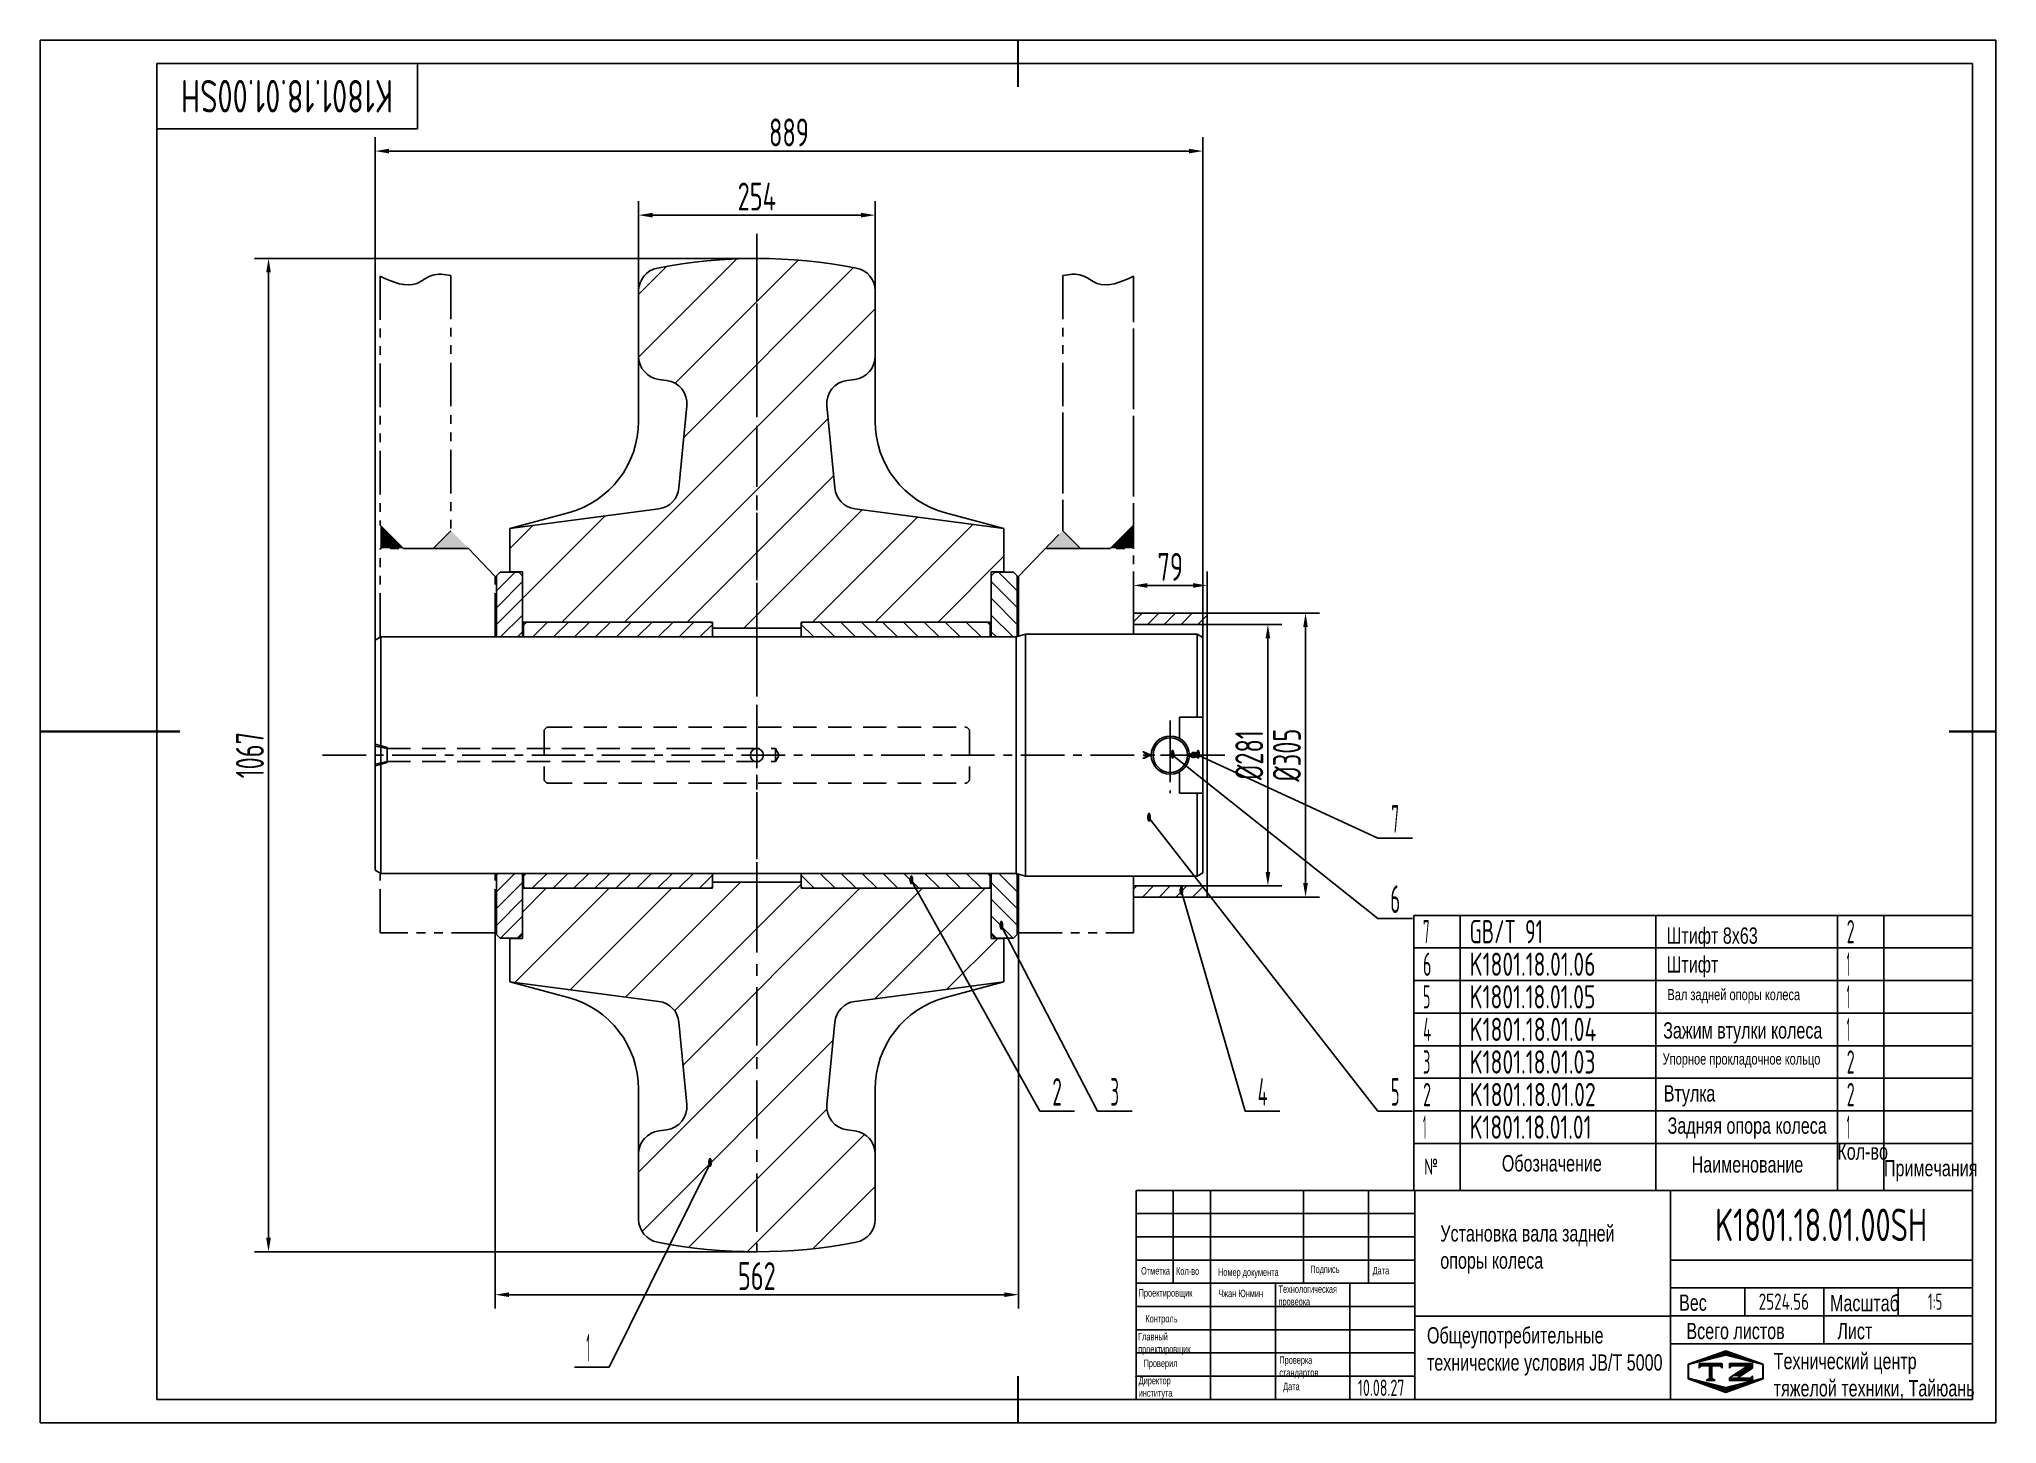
# Model space of a CAD drawing. Header units: millimetres. Extents: x -1 to 2101, y -1 to 1486.
import ezdxf
from ezdxf.enums import TextEntityAlignment as Align

# ---------------------------------------------------------------- set-up
doc = ezdxf.new("R2010")
doc.units = ezdxf.units.MM
doc.header["$LTSCALE"] = 50
for name, pattern in [('F', [0.75, 0.5, -0.25]), ('G', [2, 1.25, -0.25, 0.25, -0.25]), ('K', [2.5, 1.25, -0.25, 0.25, -0.25, 0.25, -0.25])]:
    doc.linetypes.add(name, pattern=pattern)
for name, color, linetype in [('01', 7, 'Continuous'), ('02', 1, 'Continuous'), ('04', 2, 'F'), ('05', 4, 'G'), ('07', 6, 'K'), ('08', 1, 'Continuous'), ('11', 3, 'Continuous'), ('THICK', 7, 'Continuous')]:
    doc.layers.add(name, color=color, linetype=linetype)
doc.styles.get("Standard").update_dxf_attribs({"font": 'isocp', "width": 0.707, "bigfont": 'intecad.shx'})
doc.dimstyles.new('INTE', dxfattribs={"dimscale": 5, "dimtxt": 6, "dimasz": 3, "dimexe": 3, "dimexo": 0, "dimgap": 1, "dimtad": 1, "dimdsep": 46, "dimtxsty": 'Standard', "dimcen": 0, "dimclrd": 1, "dimclre": 1, "dimclrt": 3, "dimaunit": 1, "dimadec": 0, "dimazin": 0, "dimtfac": 1, "dimtmove": 0, "dimatfit": 0, "dimfxl": 1, "dimarcsym": 0})

# ---------------------------------------------------------------- blocks, each defined once
blk = doc.blocks.new('weewrewrewr')
at = {"layer": '07', "linetype": 'K'}
for points in [[(1333.1, 1305.6), (1333.1, 1280.6), (1358.1, 1280.6)], [(2117.1, 1280.6), (2142.1, 1280.6), (2142.1, 1305.6)], [(1409.1, 1299.6), (1390.1, 1280.6), (1428.1, 1280.6)], [(2066.1, 1299.6), (2047.1, 1280.6), (2085.1, 1280.6)]]:
    blk.add_hatch(color=6, dxfattribs=at).paths.add_polyline_path(points)
at = {"layer": '02', "color": 1, "linetype": 'Continuous'}
for points in [[(1333.1, 1573), (1372.4, 1565.3), (1388.5, 1573.9), (1409.1, 1573.9)], [(2142.1, 1573), (2102.9, 1565.3), (2086.8, 1573.9), (2066.1, 1573.9)]]:
    blk.add_spline(points, degree=3, dxfattribs=at)
at = {"layer": '05', "color": 4, "linetype": 'G', "ltscale": 0.75}
for p, q in [((1737.6, 896.8), (1737.6, 1618.6)), ((1271.1, 1058.6), (2182, 1058.6))]:
    blk.add_line(p, q, dxfattribs=at)
at = {"layer": '07', "color": 6, "linetype": 'K', "ltscale": 0.75}
for p, q in [((1333.1, 1573), (1333.1, 1305.6)), ((1409.1, 1573.9), (1409.1, 1299.6)), ((2066.1, 1573.9), (2066.1, 1299.6)), ((2142.1, 1573), (2142.1, 1305.6)), ((2142.1, 1280.1), (2142.1, 1573)), ((2066.1, 1426.6), (2066.1, 1299.6)), ((1333.1, 1305.6), (1358.1, 1280.6)), ((2142.1, 1305.6), (2117.1, 1280.6)), ((1390.1, 1280.6), (1409.1, 1299.6)), ((2085.1, 1280.6), (2066.1, 1299.6)), ((1428.1, 1280.6), (1333.1, 1280.6)), ((1333.1, 1185.6), (1333.1, 1280.6)), ((1358.1, 1280.6), (1390.1, 1280.6)), ((1428.1, 1280.6), (1456.6, 1250.6)), ((2048.6, 1280.6), (2142.1, 1280.6)), ((2117.1, 1280.6), (2085.1, 1280.6)), ((2142.1, 1188.6), (2142.1, 1280.6)), ((1456.6, 1185.6), (1456.6, 1250.6)), ((1333.1, 867.6), (1333.1, 931.6)), ((1456.6, 867.6), (1456.6, 931.6)), ((2142.1, 867.6), (2142.1, 928.6)), ((1456.6, 867.6), (1333.1, 867.6)), ((2018.6, 867.6), (2142.1, 867.6))]:
    blk.add_line(p, q, dxfattribs=at)
at = {"layer": '07', "color": 6, "linetype": 'K'}
for p, q in [((2018.6, 1250.6), (2066.1, 1299.6)), ((2018.6, 1188.6), (2018.6, 1250.6)), ((2018.6, 928.6), (2018.6, 930.8)), ((2018.6, 867.6), (2018.6, 928.6))]:
    blk.add_line(p, q, dxfattribs=at)
blk = doc.blocks.new('*D34')
at = {"layer": '08', "color": 1, "lineweight": -2}
for p, q in [((642.5, 1212), (642.5, 1312.2)), ((896.5, 1216.2), (896.5, 1312.2)), ((657.5, 1297.2), (881.5, 1297.2))]:
    blk.add_line(p, q, dxfattribs=at)
at = {"layer": '08', "color": 1}
for points in [[(657.5, 1299.7), (657.5, 1294.7), (642.5, 1297.2)], [(881.5, 1299.7), (881.5, 1294.7), (896.5, 1297.2)]]:
    blk.add_solid(points, dxfattribs=at)
at = {"layer": 'Defpoints', "color": 0}
for p in [(896.5, 1297.2), (642.5, 1212), (896.5, 1216.2)]:
    blk.add_point(p, dxfattribs=at)
at = {"layer": '08', "color": 3, "insert": (769.5, 1317.2), "char_height": 30, "attachment_point": 5}
blk.add_mtext('254', dxfattribs=at)
blk = doc.blocks.new('*D35')
at = {"layer": '08', "color": 1, "lineweight": -2}
for p, q in [((359.5, 840.6), (359.5, 1381)), ((1248.5, 843.6), (1248.5, 1381)), ((1233.5, 1366), (374.5, 1366))]:
    blk.add_line(p, q, dxfattribs=at)
at = {"layer": '08', "color": 1}
for points in [[(374.5, 1368.5), (374.5, 1363.5), (359.5, 1366)], [(1233.5, 1368.5), (1233.5, 1363.5), (1248.5, 1366)]]:
    blk.add_solid(points, dxfattribs=at)
at = {"layer": 'Defpoints', "color": 0}
for p in [(359.5, 1366), (1248.5, 843.6), (359.5, 840.6)]:
    blk.add_point(p, dxfattribs=at)
at = {"layer": '08', "color": 3, "insert": (804, 1386), "char_height": 30, "attachment_point": 5}
blk.add_mtext('889', dxfattribs=at)
blk = doc.blocks.new('*D36')
at = {"layer": '08', "color": 1, "lineweight": -2}
for p, q in [((488.5, 526.1), (488.5, 122.5)), ((1050.5, 526.1), (1050.5, 122.5)), ((1035.5, 137.5), (503.5, 137.5))]:
    blk.add_line(p, q, dxfattribs=at)
at = {"layer": '08', "color": 1}
for points in [[(503.5, 140), (503.5, 135), (488.5, 137.5)], [(1035.5, 140), (1035.5, 135), (1050.5, 137.5)]]:
    blk.add_solid(points, dxfattribs=at)
at = {"layer": 'Defpoints', "color": 0}
for p in [(488.5, 526.1), (1050.5, 526.1), (488.5, 137.5)]:
    blk.add_point(p, dxfattribs=at)
at = {"layer": '08', "color": 3, "insert": (769.5, 157.5), "char_height": 30, "attachment_point": 5}
blk.add_mtext('562', dxfattribs=at)
blk = doc.blocks.new('*D37')
at = {"layer": '08', "color": 1, "lineweight": -2}
for p, q in [((769.5, 1250.6), (230.1, 1250.6)), ((245.1, 1235.6), (245.1, 198.6)), ((769.5, 183.6), (230.1, 183.6))]:
    blk.add_line(p, q, dxfattribs=at)
at = {"layer": '08', "color": 1}
for points in [[(242.6, 1235.6), (247.6, 1235.6), (245.1, 1250.6)], [(242.6, 198.6), (247.6, 198.6), (245.1, 183.6)]]:
    blk.add_solid(points, dxfattribs=at)
at = {"layer": 'Defpoints', "color": 0}
for p in [(769.5, 1250.6), (245.1, 183.6), (769.5, 183.6)]:
    blk.add_point(p, dxfattribs=at)
at = {"layer": '08', "color": 3, "insert": (225.1, 717.1), "char_height": 30, "attachment_point": 5, "rotation": 90}
blk.add_mtext('1067', dxfattribs=at)
blk = doc.blocks.new('*D38')
at = {"layer": '08', "color": 1, "lineweight": -2}
for p, q in [((1253, 869.6), (1373.8, 869.6)), ((1358.8, 854.6), (1358.8, 579.6)), ((1253, 564.6), (1373.8, 564.6))]:
    blk.add_line(p, q, dxfattribs=at)
at = {"layer": '08', "color": 1}
for points in [[(1356.3, 854.6), (1361.3, 854.6), (1358.8, 869.6)], [(1356.3, 579.6), (1361.3, 579.6), (1358.8, 564.6)]]:
    blk.add_solid(points, dxfattribs=at)
at = {"layer": 'Defpoints', "color": 0}
for p in [(1253, 869.6), (1253, 564.6), (1358.8, 564.6)]:
    blk.add_point(p, dxfattribs=at)
at = {"layer": '08', "color": 3, "insert": (1338.8, 717.1), "char_height": 30, "attachment_point": 5, "rotation": 90}
blk.add_mtext('%%c305', dxfattribs=at)
blk = doc.blocks.new('*D39')
at = {"layer": '08', "color": 1, "lineweight": -2}
for p, q in [((1253, 857.6), (1333.4, 857.6)), ((1318.4, 842.6), (1318.4, 591.6)), ((1253, 576.6), (1333.4, 576.6))]:
    blk.add_line(p, q, dxfattribs=at)
at = {"layer": '08', "color": 1}
for points in [[(1315.9, 842.6), (1320.9, 842.6), (1318.4, 857.6)], [(1315.9, 591.6), (1320.9, 591.6), (1318.4, 576.6)]]:
    blk.add_solid(points, dxfattribs=at)
at = {"layer": 'Defpoints', "color": 0}
for p in [(1253, 857.6), (1253, 576.6), (1318.4, 576.6)]:
    blk.add_point(p, dxfattribs=at)
at = {"layer": '08', "color": 3, "insert": (1298.4, 717.1), "char_height": 30, "attachment_point": 5, "rotation": 90}
blk.add_mtext('%%c281', dxfattribs=at)
blk = doc.blocks.new('*D40')
at = {"layer": '08', "color": 1, "lineweight": -2}
for p, q in [((1174, 883.9), (1174, 914.4)), ((1253, 869.6), (1253, 914.4)), ((1189, 899.4), (1238, 899.4))]:
    blk.add_line(p, q, dxfattribs=at)
at = {"layer": '08', "color": 1}
for points in [[(1189, 901.9), (1189, 896.9), (1174, 899.4)], [(1238, 901.9), (1238, 896.9), (1253, 899.4)]]:
    blk.add_solid(points, dxfattribs=at)
at = {"layer": 'Defpoints', "color": 0}
for p in [(1174, 883.9), (1253, 899.4), (1253, 869.6)]:
    blk.add_point(p, dxfattribs=at)
at = {"layer": '08', "color": 3, "insert": (1213.5, 919.4), "char_height": 30, "attachment_point": 5}
blk.add_mtext('79', dxfattribs=at)
blk = doc.blocks.new('*U48', base_point=(251.96, 168.31))
at = {"layer": '01'}
for p, q in [((251.96, 168.31), (251.96, 182.31)), ((195.96, 168.31), (251.96, 168.31))]:
    blk.add_line(p, q, dxfattribs=at)
blk = doc.blocks.new('*U49')
at = {"layer": '04'}
blk.add_blockref('*U48', (0, 0), dxfattribs=at)
blk = doc.blocks.new('*U50')
at = {"layer": '01', "const_width": 0.5}
for points in [[(210, 297), (210, 287)], [(0, 148.5), (30, 148.5)], [(420, 148.5), (410, 148.5)], [(210, 0), (210, 10)]]:
    blk.add_lwpolyline(points, dxfattribs=at)
at = {"layer": '01'}
for points in [[(415, 292), (25, 292)], [(25, 292), (25, 5)], [(415, 5), (415, 292)], [(25, 5), (415, 5)]]:
    blk.add_lwpolyline(points, dxfattribs=at)
at = {"layer": '02'}
for points in [[(420, 297), (0, 297)], [(0, 297), (0, 0)], [(420, 0), (420, 297)], [(0, 0), (420, 0)]]:
    blk.add_lwpolyline(points, dxfattribs=at)
blk = doc.blocks.new('*U53')
at = {"layer": '01'}
for p, q in [((0, -35), (0, 0)), ((600, -35), (600, 0))]:
    blk.add_line(p, q, dxfattribs=at)
at = {"layer": '02'}
for p, q in [((0, 0), (50, 0)), ((50, -35), (50, 0)), ((50, 0), (260, 0)), ((260, -35), (260, 0)), ((260, 0), (455, 0)), ((455, -35), (455, 0)), ((455, 0), (505, 0)), ((505, -35), (505, 0)), ((505, 0), (600, 0))]:
    blk.add_line(p, q, dxfattribs=at)
blk = doc.blocks.new('*U54')
at = {"layer": '01'}
for p, q in [((0, -35), (0, 0)), ((600, -35), (600, 0))]:
    blk.add_line(p, q, dxfattribs=at)
at = {"layer": '02'}
for p, q in [((0, 0), (50, 0)), ((50, -35), (50, 0)), ((50, 0), (260, 0)), ((260, -35), (260, 0)), ((260, 0), (455, 0)), ((455, -35), (455, 0)), ((455, 0), (505, 0)), ((505, -35), (505, 0)), ((505, 0), (600, 0))]:
    blk.add_line(p, q, dxfattribs=at)
blk = doc.blocks.new('*U55')
at = {"layer": '01'}
for p, q in [((0, -35), (0, 0)), ((600, -35), (600, 0))]:
    blk.add_line(p, q, dxfattribs=at)
at = {"layer": '02'}
for p, q in [((0, 0), (50, 0)), ((50, -35), (50, 0)), ((50, 0), (260, 0)), ((260, -35), (260, 0)), ((260, 0), (455, 0)), ((455, -35), (455, 0)), ((455, 0), (505, 0)), ((505, -35), (505, 0)), ((505, 0), (600, 0))]:
    blk.add_line(p, q, dxfattribs=at)
blk = doc.blocks.new('*U56')
at = {"layer": '01'}
for p, q in [((0, -35), (0, 0)), ((600, -35), (600, 0))]:
    blk.add_line(p, q, dxfattribs=at)
at = {"layer": '02'}
for p, q in [((0, 0), (50, 0)), ((50, -35), (50, 0)), ((50, 0), (260, 0)), ((260, -35), (260, 0)), ((260, 0), (455, 0)), ((455, -35), (455, 0)), ((455, 0), (505, 0)), ((505, -35), (505, 0)), ((505, 0), (600, 0))]:
    blk.add_line(p, q, dxfattribs=at)
blk = doc.blocks.new('*U57')
at = {"layer": '01'}
for p, q in [((0, -35), (0, 0)), ((600, -35), (600, 0))]:
    blk.add_line(p, q, dxfattribs=at)
at = {"layer": '02'}
for p, q in [((0, 0), (50, 0)), ((50, -35), (50, 0)), ((50, 0), (260, 0)), ((260, -35), (260, 0)), ((260, 0), (455, 0)), ((455, -35), (455, 0)), ((455, 0), (505, 0)), ((505, -35), (505, 0)), ((505, 0), (600, 0))]:
    blk.add_line(p, q, dxfattribs=at)
blk = doc.blocks.new('*U58')
at = {"layer": '01'}
for p, q in [((0, -35), (0, 0)), ((600, -35), (600, 0))]:
    blk.add_line(p, q, dxfattribs=at)
at = {"layer": '02'}
for p, q in [((0, 0), (50, 0)), ((50, -35), (50, 0)), ((50, 0), (260, 0)), ((260, -35), (260, 0)), ((260, 0), (455, 0)), ((455, -35), (455, 0)), ((455, 0), (505, 0)), ((505, -35), (505, 0)), ((505, 0), (600, 0))]:
    blk.add_line(p, q, dxfattribs=at)
blk = doc.blocks.new('*U59')
at = {"layer": '01'}
for p, q in [((0, -35), (0, 0)), ((0, 0), (50, 0)), ((50, 0), (260, 0)), ((260, 0), (455, 0)), ((455, 0), (505, 0)), ((505, 0), (600, 0)), ((600, -35), (600, 0))]:
    blk.add_line(p, q, dxfattribs=at)
at = {"layer": '02'}
for p, q in [((50, -35), (50, 0)), ((260, -35), (260, 0)), ((455, -35), (455, 0)), ((505, -35), (505, 0))]:
    blk.add_line(p, q, dxfattribs=at)
blk = doc.blocks.new('*X63')
at = {"color": 0}
for p, q in [((127.06, 7.8), (132.06, 7.8)), ((127.06, 7.5), (132.06, 7.5)), ((127.06, 7.2), (127.32, 7.2)), ((127.84, 5.4), (129.64, 5.4)), ((128.3, 5.7), (130.1, 5.7)), ((128.77, 6), (130.57, 6)), ((129.23, 6.3), (131.04, 6.3)), ((129.7, 6.6), (131.51, 6.6)), ((130.16, 6.9), (131.98, 6.9)), ((130.62, 7.2), (132.06, 7.2))]:
    blk.add_line(p, q, dxfattribs=at)
blk = doc.blocks.new('*X64')
at = {"color": 0}
for p, q in [((127.06, 4.8), (132.06, 4.8)), ((127.06, 4.5), (132.06, 4.5)), ((131.84, 5.1), (132.06, 5.1))]:
    blk.add_line(p, q, dxfattribs=at)
blk = doc.blocks.new('*X62')
at = {"color": 0}
for p, q in [((122.34, 4.5), (123.72, 4.5)), ((122.82, 4.8), (123.24, 4.8))]:
    blk.add_line(p, q, dxfattribs=at)
blk = doc.blocks.new('*X61')
at = {"color": 0}
for p, q in [((120.53, 7.8), (125.53, 7.8)), ((120.53, 7.5), (125.53, 7.5)), ((120.53, 7.2), (120.79, 7.2)), ((125.27, 7.2), (125.53, 7.2))]:
    blk.add_line(p, q, dxfattribs=at)
blk = doc.blocks.new('*X60')
at = {"color": 0}
for p, q in [((120.66, 8.7), (121.92, 8.7)), ((121.52, 9), (123.12, 9)), ((122.38, 9.3), (124.32, 9.3)), ((123.24, 9.6), (125.52, 9.6)), ((124.1, 9.9), (128.52, 9.9)), ((124.97, 10.2), (127.67, 10.2)), ((125.83, 10.5), (126.82, 10.5)), ((127.02, 9.6), (129.37, 9.6)), ((128.22, 9.3), (130.22, 9.3)), ((129.42, 9), (131.07, 9)), ((130.62, 8.7), (131.92, 8.7)), ((118.22, 7.8), (118.32, 7.8)), ((118.22, 7.5), (118.27, 7.5)), ((118.22, 7.2), (118.27, 7.2)), ((118.22, 6.9), (118.27, 6.9)), ((118.22, 6.6), (118.27, 6.6)), ((118.22, 6.3), (118.27, 6.3)), ((118.22, 6), (118.27, 6)), ((118.22, 5.7), (118.27, 5.7)), ((118.22, 5.4), (118.27, 5.4)), ((118.22, 5.1), (118.27, 5.1)), ((118.22, 4.8), (118.27, 4.8)), ((118.79, 4.5), (119.42, 4.5)), ((118.94, 8.1), (119.52, 8.1)), ((119.8, 8.4), (120.72, 8.4)), ((131.82, 8.4), (132.77, 8.4)), ((133.02, 8.1), (133.62, 8.1)), ((133.12, 4.5), (133.76, 4.5)), ((134.22, 7.8), (134.32, 7.8)), ((134.27, 7.5), (134.32, 7.5)), ((134.27, 7.2), (134.32, 7.2)), ((134.27, 6.9), (134.32, 6.9)), ((134.27, 6.6), (134.32, 6.6)), ((134.27, 6.3), (134.32, 6.3)), ((134.27, 6), (134.32, 6)), ((134.27, 5.7), (134.32, 5.7)), ((134.27, 5.4), (134.32, 5.4)), ((134.27, 5.1), (134.32, 5.1)), ((134.27, 4.8), (134.32, 4.8)), ((119.61, 4.2), (120.62, 4.2)), ((120.43, 3.9), (121.82, 3.9)), ((121.26, 3.6), (123.02, 3.6)), ((122.08, 3.3), (124.22, 3.3)), ((122.91, 3), (125.42, 3)), ((123.73, 2.7), (128.89, 2.7)), ((124.55, 2.4), (128.07, 2.4)), ((125.38, 2.1), (127.26, 2.1)), ((126.2, 1.8), (126.45, 1.8)), ((127.12, 3), (129.7, 3)), ((128.32, 3.3), (130.51, 3.3)), ((129.52, 3.6), (131.32, 3.6)), ((130.72, 3.9), (132.14, 3.9)), ((131.92, 4.2), (132.95, 4.2))]:
    blk.add_line(p, q, dxfattribs=at)

msp = doc.modelspace()

# ---------------------------------------------------------------- hatches: boundary and pattern name
at = {"layer": '02', "linetype": 'Continuous'}
h = msp.add_hatch(dxfattribs=at)
h.set_pattern_fill('ANSI31', color=1, scale=15, style=0)
h.set_pattern_definition([(45, (1627.92, -429.31), (-33.676, 33.676), [])])
h.paths.add_polyline_path([(866.435, 1119.645), (874.804, 1120.747, 0.37637335), (896.541, 1145.533), (896.541, 1215.776, 0.35897854), (876.317, 1240.316, 0.04808507), (769.541, 1250.608), (769.541, 853.608), (817.241, 853.608), (817.241, 860.108), (1021.241, 860.108), (1021.241, 913.958), (1034.741, 913.958), (1034.741, 960.608), (874.792, 981.666, -0.34970458), (853.167, 1004.099), (844.809, 1092.506, -0.40351945)])
h.paths.add_polyline_path([(769.541, 1250.608, 0.04808507), (662.766, 1240.316, 0.35897854), (642.541, 1215.776), (642.541, 1145.533, 0.37637335), (664.278, 1120.747), (672.647, 1119.645, -0.40351945), (694.273, 1092.506), (685.916, 1004.099, -0.34970458), (664.29, 981.666), (504.341, 960.608), (504.341, 913.958), (517.841, 913.958), (517.841, 860.108), (721.841, 860.108), (721.841, 853.608), (769.541, 853.608)])
h.paths.add_polyline_path([(769.541, 580.608), (721.841, 580.608), (721.841, 574.108), (517.841, 574.108), (517.841, 520.258), (504.341, 520.258), (504.341, 473.608), (664.29, 452.551, -0.34970458), (685.916, 430.117), (694.273, 341.711, -0.40351945), (672.647, 314.572), (664.278, 313.47, 0.37637335), (642.541, 288.684), (642.541, 218.44, 0.35897854), (662.766, 193.901, 0.04808507), (769.541, 183.608)])
h.paths.add_polyline_path([(874.804, 313.47), (866.435, 314.572, -0.40351945), (844.809, 341.711), (853.167, 430.117, -0.34970458), (874.792, 452.551), (1034.741, 473.608), (1034.741, 520.258), (1021.241, 520.258), (1021.241, 574.108), (817.241, 574.108), (817.241, 580.608), (769.541, 580.608), (769.541, 183.608, 0.04808507), (876.317, 193.901, 0.35897854), (896.541, 218.44), (896.541, 288.684, 0.37637335)])
h = msp.add_hatch(dxfattribs=at)
h.set_pattern_fill('ANSI31', color=1, scale=4, style=0)
h.set_pattern_definition([(45, (291.145, 30.237), (-8.98026, 8.98026), [])])
h.paths.add_polyline_path([(517.841, 909.608), (513.841, 913.608), (493.841, 913.608), (489.841, 909.608), (489.841, 845.608), (491.341, 844.108), (516.341, 844.108), (517.841, 845.608)])
h.paths.add_polyline_path([(517.841, 588.608), (516.341, 590.108), (491.341, 590.108), (489.841, 588.608), (489.841, 524.608), (493.841, 520.608), (513.841, 520.608), (517.841, 524.608)])
h = msp.add_hatch(dxfattribs=at)
h.set_pattern_fill('ANSI31', color=1, scale=4, style=0)
h.set_pattern_definition([(135, (1247.938, 30.237), (8.98026, 8.98026), [])])
h.paths.add_polyline_path([(1021.241, 909.608), (1025.241, 913.608), (1045.241, 913.608), (1049.241, 909.608), (1049.241, 845.608), (1047.741, 844.108), (1022.741, 844.108), (1021.241, 845.608)])
h.paths.add_polyline_path([(1021.241, 588.608), (1022.741, 590.108), (1047.741, 590.108), (1049.241, 588.608), (1049.241, 524.608), (1045.241, 520.608), (1025.241, 520.608), (1021.241, 524.608)])
h = msp.add_hatch(dxfattribs=at)
h.set_pattern_fill('ANSI31', color=1, scale=4, style=0)
h.set_pattern_definition([(45, (-838.35, -128.195), (-8.980256, 8.980256), [])])
h.paths.add_polyline_path([(1174.041, 869.608), (1174.041, 857.608), (1253.041, 857.608), (1253.041, 869.608)])
h.paths.add_polyline_path([(1253.041, 564.608), (1253.041, 576.608), (1174.041, 576.608), (1174.041, 564.608)])
h = msp.add_hatch(dxfattribs=at)
h.set_pattern_fill('ANSI31', color=1, scale=5, style=0)
h.set_pattern_definition([(45, (153.434, 42.141), (-11.22532, 11.22532), [])])
h.paths.add_polyline_path([(520.841, 860.108), (518.841, 858.954), (518.841, 845.608), (520.341, 844.108), (720.341, 844.108), (721.841, 845.608), (721.841, 858.954), (719.841, 860.108), (620.541, 860.108)])
h.paths.add_polyline_path([(520.341, 590.108), (518.841, 588.608), (518.841, 575.263), (520.841, 574.108), (620.541, 574.108), (719.841, 574.108), (721.841, 575.263), (721.841, 588.608), (720.341, 590.108)])
h = msp.add_hatch(dxfattribs=at)
h.set_pattern_fill('ANSI31', color=1, scale=5, style=0)
h.set_pattern_definition([(135, (1385.648, 42.141), (11.22532, 11.22532), [])])
h.paths.add_polyline_path([(1018.241, 860.108), (1020.241, 858.954), (1020.241, 845.608), (1018.741, 844.108), (818.741, 844.108), (817.241, 845.608), (817.241, 858.954), (819.241, 860.108), (918.541, 860.108)])
h.paths.add_polyline_path([(1018.741, 590.108), (1020.241, 588.608), (1020.241, 575.263), (1018.241, 574.108), (918.541, 574.108), (819.241, 574.108), (817.241, 575.263), (817.241, 588.608), (818.741, 590.108)])

# ---------------------------------------------------------------- linework, layer by layer
for p, q in [((642.541, 1215.776), (642.541, 1075.906)), ((896.541, 1215.776), (896.541, 1075.906)), ((672.647, 1119.645), (664.278, 1120.747)), ((866.435, 1119.645), (874.804, 1120.747)), ((664.29, 981.666), (504.341, 960.608)), ((504.341, 960.608), (566.941, 977.382)), ((874.792, 981.666), (1034.741, 960.608)), ((1034.741, 960.608), (972.142, 977.382)), ((489.841, 909.608), (493.841, 913.608)), ((489.841, 909.608), (489.841, 844.108)), ((493.841, 913.608), (513.841, 913.608)), ((513.841, 913.608), (517.841, 909.608)), ((517.841, 909.608), (517.841, 844.108)), ((1025.241, 913.608), (1021.241, 909.608)), ((1045.241, 913.608), (1025.241, 913.608)), ((1049.241, 909.608), (1045.241, 913.608)), ((1049.241, 909.608), (1049.241, 844.108)), ((1174.041, 869.608), (1253.041, 869.608)), ((1174.041, 869.608), (1174.041, 847.108)), ((1253.041, 869.608), (1253.041, 564.608)), ((365.541, 844.108), (1048.041, 844.108)), ((491.341, 844.108), (516.341, 844.108)), ((1048.041, 844.108), (1058.041, 847.108)), ((1048.041, 844.108), (1048.041, 590.108)), ((1058.041, 847.108), (1058.041, 587.108)), ((1242.541, 847.108), (1058.041, 847.108)), ((365.541, 590.108), (1048.041, 590.108)), ((489.841, 590.108), (489.841, 524.608)), ((491.341, 590.108), (516.341, 590.108)), ((517.841, 590.108), (517.841, 524.608)), ((1048.041, 590.108), (1058.041, 587.108)), ((1049.241, 590.108), (1049.241, 524.608)), ((1242.541, 587.108), (1058.041, 587.108)), ((1174.041, 587.108), (1174.041, 564.608)), ((1174.041, 564.608), (1253.041, 564.608)), ((489.841, 524.608), (493.841, 520.608)), ((513.841, 520.608), (493.841, 520.608)), ((513.841, 520.608), (517.841, 524.608)), ((1025.241, 520.608), (1021.241, 524.608)), ((1025.241, 520.608), (1045.241, 520.608)), ((1049.241, 524.608), (1045.241, 520.608)), ((504.341, 473.608), (566.941, 456.835)), ((1034.741, 473.608), (972.142, 456.835)), ((642.541, 218.44), (642.541, 358.31)), ((896.541, 218.44), (896.541, 358.31)), ((1475, 300), (2075, 300)), ((1475, 300), (1475, 249.532)), ((1525, 300), (1525, 249.532)), ((1735, 300), (1735, 249.532)), ((1930, 300), (1930, 249.532)), ((1980, 300), (1980, 249.532))]:
    msp.add_line(p, q)
for centre, radius in [((1213.541, 717.108), 20.5), ((1213.541, 717.108), 20.5), ((769.541, 717.108), 7), ((1213.541, 717.108), 18.5)]:
    msp.add_circle(centre, radius)
for centre, radius, start, end in [((769.541, 691.608), 559, 78.988195, 101.011805), ((667.541, 1215.776), 25, 101.011805, 180), ((871.541, 1215.776), 25, 0, 78.988195), ((667.541, 1145.533), 25, 180, 262.5), ((871.541, 1145.533), 25, 277.5, 0), ((540.541, 1075.906), 102, 285, 0), ((998.541, 1075.906), 102, 180, 255), ((540.541, 358.31), 102, 0, 75), ((998.541, 358.31), 102, 105, 180), ((667.541, 218.44), 25, 180, 258.988195), ((871.541, 218.44), 25, 281.011805, 0), ((769.541, 742.608), 559, 258.988195, 281.011805)]:
    msp.add_arc(centre, radius, start, end)
for points in [[(1193.041, 717.108), (1184.373, 720.508), (1188.786, 717.837), (1193.041, 717.108)], [(1193.041, 717.108), (1184.373, 713.709), (1188.786, 716.38), (1193.041, 717.108)], [(1234.041, 717.108), (1237.687, 719.779), (1243.167, 718.79), (1244.884, 717.108), (1239.206, 714.567), (1236.668, 715.041), (1234.041, 717.108)], [(1234.041, 717.108), (1239.633, 718.868), (1243.438, 717.108), (1238.977, 715.327), (1234.041, 717.108)]]:
    msp.add_spline(points, degree=3)
at = {"layer": '01'}
for p, q in [((685.916, 1004.099), (694.273, 1092.506)), ((853.167, 1004.099), (844.809, 1092.506)), ((504.341, 913.958), (517.841, 913.958)), ((517.841, 913.958), (517.841, 844.108)), ((1021.241, 913.958), (1021.241, 844.108)), ((1034.741, 913.958), (1021.241, 913.958)), ((365.541, 844.108), (359.541, 840.644)), ((365.541, 844.108), (365.541, 590.108)), ((516.341, 844.108), (517.841, 845.608)), ((517.841, 860.108), (721.041, 860.108)), ((721.841, 859.308), (721.841, 844.108)), ((817.241, 853.608), (721.841, 853.608)), ((817.241, 859.308), (817.241, 844.108)), ((1021.241, 860.108), (818.041, 860.108)), ((1242.541, 847.108), (1242.541, 757.923)), ((1242.541, 847.108), (1248.541, 843.644)), ((1248.541, 843.644), (1248.541, 590.572)), ((359.541, 840.644), (359.541, 593.572)), ((1242.541, 676.294), (1242.541, 587.108)), ((365.541, 590.108), (359.541, 593.572)), ((491.341, 590.108), (489.841, 588.608)), ((516.341, 590.108), (517.841, 588.608)), ((517.841, 590.108), (517.841, 520.258)), ((721.841, 590.108), (721.841, 574.908)), ((817.241, 590.108), (817.241, 574.908)), ((1021.241, 590.108), (1021.241, 520.258)), ((1021.241, 590.108), (1021.241, 520.258)), ((1242.541, 587.108), (1248.541, 590.572)), ((517.841, 574.108), (721.041, 574.108)), ((817.241, 580.608), (721.841, 580.608)), ((1021.241, 574.108), (818.041, 574.108)), ((504.341, 520.258), (517.841, 520.258)), ((1034.741, 520.258), (1021.241, 520.258))]:
    msp.add_line(p, q, dxfattribs=at)
at = {"layer": '01', "color": 7, "linetype": 'Continuous'}
for p, q in [((504.341, 960.608), (504.341, 913.608)), ((1034.741, 960.608), (1034.741, 913.608)), ((520.841, 860.108), (518.841, 858.954)), ((518.841, 858.954), (518.841, 844.108)), ((520.341, 844.108), (720.341, 844.108)), ((520.841, 860.108), (620.541, 860.108)), ((719.841, 860.108), (620.541, 860.108)), ((719.841, 860.108), (721.841, 858.954)), ((721.841, 858.954), (721.841, 844.108)), ((819.241, 860.108), (817.241, 858.954)), ((817.241, 858.954), (817.241, 844.108)), ((1018.741, 844.108), (818.741, 844.108)), ((819.241, 860.108), (918.541, 860.108)), ((1018.241, 860.108), (918.541, 860.108)), ((1018.241, 860.108), (1020.241, 858.954)), ((1020.241, 858.954), (1020.241, 844.108)), ((1174.041, 857.608), (1253.041, 857.608)), ((518.841, 590.108), (518.841, 575.263)), ((520.341, 590.108), (720.341, 590.108)), ((520.841, 590.108), (520.841, 590.108)), ((721.841, 590.108), (721.841, 575.263)), ((817.241, 590.108), (817.241, 575.263)), ((1018.741, 590.108), (818.741, 590.108)), ((1018.241, 590.108), (1018.241, 590.108)), ((1020.241, 590.108), (1020.241, 575.263)), ((520.841, 574.108), (518.841, 575.263)), ((520.841, 574.108), (620.541, 574.108)), ((719.841, 574.108), (620.541, 574.108)), ((719.841, 574.108), (721.841, 575.263)), ((819.241, 574.108), (817.241, 575.263)), ((819.241, 574.108), (918.541, 574.108)), ((1018.241, 574.108), (918.541, 574.108)), ((1018.241, 574.108), (1020.241, 575.263)), ((1174.041, 576.608), (1253.041, 576.608)), ((504.341, 520.608), (504.341, 473.608)), ((1034.741, 520.608), (1034.741, 473.608)), ((664.29, 452.551), (504.341, 473.608)), ((874.792, 452.551), (1034.741, 473.608)), ((685.916, 430.117), (694.273, 341.711)), ((853.167, 430.117), (844.809, 341.711)), ((672.647, 314.572), (664.278, 313.47)), ((866.435, 314.572), (874.804, 313.47))]:
    msp.add_line(p, q, dxfattribs=at)
at = {"layer": '01'}
for centre, radius, start, end in [((669.384, 1094.859), 25, 354.599863, 82.5), ((869.698, 1094.859), 25, 97.5, 185.400137), ((661.027, 1006.452), 25, 277.5, 354.599863), ((878.056, 1006.452), 25, 185.400137, 262.5), ((721.041, 859.308), 0.8, 0, 90), ((818.041, 859.308), 0.8, 90, 180), ((721.041, 574.908), 0.8, 270, 0), ((818.041, 574.908), 0.8, 180, 270)]:
    msp.add_arc(centre, radius, start, end, dxfattribs=at)
at = {"layer": '01', "color": 7, "linetype": 'Continuous'}
for centre, start, end in [((661.027, 427.765), 5.400137, 82.5), ((878.056, 427.765), 97.5, 174.599863), ((669.384, 339.358), 277.5, 5.400137), ((869.698, 339.358), 174.599863, 262.5), ((667.541, 288.684), 97.5, 180), ((871.541, 288.684), 0, 82.5)]:
    msp.add_arc(centre, 25, start, end, dxfattribs=at)
at = {"layer": '01'}
msp.add_point((2075, 250), dxfattribs=at)
at = {"layer": '02'}
for p, q in [((1216.047, 717.108), (1436.548, 541.582)), ((1243.439, 717.049), (1436.548, 627.886)), ((1190.865, 649.362), (1436.548, 334.542)), ((1436.548, 627.886), (1473.748, 627.886)), ((935.484, 582.108), (1073.42, 334.542)), ((1225.453, 570.608), (1294.073, 334.542)), ((1032.157, 533.387), (1135.258, 334.542)), ((1436.548, 541.582), (1473.748, 541.582)), ((1073.42, 334.542), (1110.62, 334.542)), ((1135.258, 334.542), (1172.458, 334.542)), ((1294.073, 334.542), (1331.273, 334.542)), ((1436.548, 334.542), (1473.748, 334.542)), ((719.301, 278.518), (610.859, 59.653)), ((610.859, 59.653), (573.659, 59.653))]:
    msp.add_line(p, q, dxfattribs=at)
at = {"layer": '04', "color": 2, "linetype": 'F'}
for p, q in [((1223.541, 735.004), (1223.541, 757.923)), ((1223.541, 757.923), (1248.541, 757.923)), ((541.041, 742.318), (541.041, 691.898)), ((546.041, 747.318), (993.041, 747.318)), ((998.041, 742.318), (998.041, 691.898)), ((372.541, 725.173), (359.541, 728.731)), ((372.541, 724.108), (359.541, 726.673)), ((372.541, 725.173), (372.541, 717.108)), ((372.541, 724.108), (789.541, 724.108)), ((372.541, 709.043), (372.541, 717.108)), ((789.541, 724.108), (789.541, 710.108)), ((789.541, 724.108), (793.583, 717.108)), ((793.583, 717.108), (789.541, 710.108)), ((372.541, 710.108), (359.541, 707.543)), ((372.541, 709.043), (359.541, 705.486)), ((372.541, 710.108), (789.541, 710.108)), ((1223.541, 676.294), (1223.541, 699.213)), ((546.041, 686.898), (993.041, 686.898)), ((1223.541, 676.294), (1248.541, 676.294))]:
    msp.add_line(p, q, dxfattribs=at)
for centre, start, end in [((546.041, 742.318), 90, 180), ((993.041, 742.318), 0, 90), ((546.041, 691.898), 180, 270), ((993.041, 691.898), 270, 0)]:
    msp.add_arc(centre, 5, start, end, dxfattribs=at)
at = {"layer": '05', "color": 4, "linetype": 'G'}
for p, q in [((769.541, 1267.686), (769.541, 183.608)), ((1213.541, 754.163), (1213.541, 676.101)), ((1213.541, 750.464), (1213.541, 684.166)), ((769.541, 703.034), (769.541, 729.561)), ((1271.987, 717.108), (1160.107, 717.108))]:
    msp.add_line(p, q, dxfattribs=at)
at = {"layer": '07', "color": 6, "linetype": 'K'}
for p, q in [((1050.541, 847.108), (1050.541, 844.858)), ((1050.541, 587.108), (1050.541, 589.358))]:
    msp.add_line(p, q, dxfattribs=at)
at = {"layer": 'THICK'}
for p, q in [((1176.872, 249.532), (1176.872, 25)), ((1176.872, 249.532), (2075, 249.532)), ((1216.776, 249.424), (1216.776, 249.532)), ((1216.789, 149.74), (1216.789, 249.532)), ((1256.706, 25), (1256.706, 249.532)), ((1356.498, 149.74), (1356.498, 249.532)), ((1426.352, 149.74), (1426.352, 249.532)), ((1476.248, 25), (1476.248, 249.532)), ((1750.676, 25), (1750.676, 249.532)), ((2075, 25), (2075, 249.532)), ((1176.872, 174.688), (1476.248, 174.688)), ((1750.676, 174.688), (2075, 174.688)), ((1176.872, 149.74), (1476.248, 149.74)), ((1326.56, 25), (1326.56, 149.74)), ((1406.394, 25), (1406.394, 149.74)), ((1750.676, 144.75), (2075, 144.75)), ((1830.51, 114.813), (1830.51, 144.75)), ((1915.333, 84.875), (1915.333, 144.75)), ((1995.166, 114.813), (1995.166, 144.75)), ((1476.248, 114.38), (1750.676, 114.38)), ((1750.676, 114.813), (2075, 114.813)), ((1750.676, 84.875), (2075, 84.875)), ((1176.872, 25), (2075, 25))]:
    msp.add_line(p, q, dxfattribs=at)
at = {"layer": 'THICK', "color": 3}
for p, q in [((1176.872, 224.584), (1476.248, 224.584)), ((1176.872, 199.636), (1476.248, 199.636)), ((1176.872, 124.792), (1476.248, 124.792)), ((1176.872, 99.844), (1476.248, 99.844)), ((1176.872, 74.896), (1476.248, 74.896)), ((1769.896, 62.951), (1810.337, 77.037)), ((1770.159, 62.634), (1810.076, 72.613)), ((1781.43, 58.427), (1781.43, 63.417)), ((1781.43, 63.417), (1806.378, 63.417)), ((1806.378, 63.417), (1806.378, 58.427)), ((1810.076, 72.613), (1849.993, 62.634)), ((1810.337, 77.037), (1850.253, 62.951)), ((1814.018, 63.417), (1814.018, 58.427)), ((1814.018, 63.417), (1838.966, 63.417)), ((1838.966, 63.417), (1838.966, 58.427)), ((1176.872, 49.948), (1476.248, 49.948)), ((1769.896, 47.265), (1769.896, 62.951)), ((1810.337, 32.539), (1769.896, 47.265)), ((1770.159, 47.665), (1770.159, 62.634)), ((1810.076, 37.686), (1770.159, 47.665)), ((1783.925, 60.922), (1781.43, 58.427)), ((1803.884, 60.922), (1783.925, 60.922)), ((1793.904, 48.401), (1789.07, 45.359)), ((1789.07, 45.359), (1793.904, 45.359)), ((1792.813, 60.946), (1792.813, 47.26)), ((1793.904, 60.946), (1793.904, 47.26)), ((1793.904, 48.401), (1798.738, 45.359)), ((1798.738, 45.359), (1793.904, 45.359)), ((1795.151, 60.946), (1795.151, 47.26)), ((1806.378, 58.427), (1803.884, 60.922)), ((1849.993, 47.665), (1810.076, 37.686)), ((1850.253, 47.265), (1810.337, 32.539)), ((1814.018, 58.427), (1816.513, 60.922)), ((1833.664, 60.922), (1814.018, 48.211)), ((1814.018, 48.211), (1814.018, 45.359)), ((1814.018, 45.359), (1838.965, 45.359)), ((1816.513, 60.922), (1833.664, 60.922)), ((1826.184, 50.295), (1822.371, 47.854)), ((1836.47, 47.854), (1822.371, 47.854)), ((1838.965, 58.475), (1826.184, 50.295)), ((1838.965, 50.349), (1836.47, 47.854)), ((1838.965, 45.359), (1838.965, 50.349)), ((1849.993, 62.634), (1849.993, 47.665)), ((1850.253, 62.951), (1850.253, 47.265))]:
    msp.add_line(p, q, dxfattribs=at)
for p in [(1176.872, 49.948), (1176.872, 25)]:
    msp.add_point(p, dxfattribs=at)

# ---------------------------------------------------------------- block references
at = {"xscale": 5, "yscale": 5, "zscale": 5}
msp.add_blockref('*U50', (0, 0), dxfattribs=at)
at = {"xscale": 5, "yscale": 5}
msp.add_blockref('*U49', (405, 1390), dxfattribs=at)
for name, p in [('weewrewrewr', (-968.072, -341.453)), ('*U59', (1475, 545)), ('*U58', (1475, 510)), ('*U57', (1475, 475)), ('*U56', (1475, 440)), ('*U55', (1475, 405)), ('*U54', (1475, 370)), ('*U53', (1475, 335))]:
    msp.add_blockref(name, p)
at = {"layer": 'THICK', "color": 3, "xscale": 4.989600000000792, "yscale": 4.989599999999996, "zscale": 4.989600000000001}
for name in ['*X60', '*X61', '*X62', '*X63', '*X64']:
    msp.add_blockref(name, (1180.028, 23.781), dxfattribs=at)

# ---------------------------------------------------------------- texts
at = {"attachment_point": 1}
for s, insert, char_height in [('{\\fArial|b0|i0|c204|p34;\\C3;Штифт 8х63}', (1746.626, 531.997), 17.5), ('{\\fArial|b0|i0|c204|p34;\\C3;Штифт}', (1746.626, 501.039), 17.5), ('{\\fArial|b0|i0|c204|p34;\\C3;Вал задней опоры колеса}', (1747.463, 465.898), 12), ('{\\fArial|b0|i0|c204|p34;\\C3;Зажим втулки колеса}', (1742.933, 430.15), 17.5), ('{\\fArial|b0|i0|c204|p34;\\C3;Упорное прокладочное кольцо}', (1742.346, 396.704), 12), ('{\\fArial|b0|i0|c204|p34;\\C3;Втулка}', (1743.545, 362.506), 17.5), ('{\\fArial|b0|i0|c204|p34;\\C3;Задняя опора колеса}', (1747.656, 327.886), 17.5), ('{\\fArial|b0|i0|c204|p34;Кол-во}', (1930, 300), 17.5), ('{\\fArial|b0|i0|c204|p34;Обозначение}', (1569.615, 287.348), 17.5), ('{\\fArial|b0|i0|c204|p34;Наименование}', (1773.4, 286.174), 17.5), ('{\\fArial|b0|i0|c204|p34;Примечания}', (1980, 282.202), 17.5), ('{\\fArial|b0|i0|c204|p34;\\C3;Установка вала задней\\Pопоры колеса}', (1503.535, 212.123), 17.5), ('{\\fArial|b0|i0|c204|p34;Отметка}', (1182.191, 167.102), 8), ('{\\fArial|b0|i0|c204|p34;Кол-во}', (1219.739, 166.814), 8), ('{\\fArial|b0|i0|c204|p34;Номер документа}', (1264.797, 165.659), 8), ('{\\fArial|b0|i0|c204|p34;Технологическая\\Pпроверка}', (1329.785, 147.479), 8), ('{\\fArial|b0|i0|c204|p34;Дата}', (1430.877, 167.391), 8), ('{\\fArial|b0|i0|c204|p34;\\C3;Чжан Юнмин}', (1265.086, 142.861), 8), ('{\\fArial|b0|i0|c204|p34;Вес}', (1759.981, 137.707), 17.5), ('{\\fArial|b0|i0|c204|p34;Масштаб}', (1922.113, 137.246), 17.5), ('{\\fArial|b0|i0|c204|p34;Контроль}', (1186.812, 115.734), 8), ('{\\fArial|b0|i0|c204|p34;Всего листов}', (1767.834, 107.247), 17.5), ('{\\fArial|b0|i0|c204|p34;Лист}', (1929.966, 107.247), 17.5), ('{\\fArial|b0|i0|c204|p34;Общеупотребительные\\Pтехнические условия \\fArial|b0|i0|c0|p34;JB/T 5000}', (1489.21, 102.611), 17.5), ('{\\fArial|b0|i0|c204|p34;Проверил}', (1184.792, 67.78), 8), ('{\\fArial|b0|i0|c204|p34;Проверка\\Pстандартов}', (1330.701, 71.23), 8), ('{\\fArial|b0|i0|c204|p34;Технический центр\\Pтяжелой техники, Тайюань}', (1861.602, 74.941), 17.5), ('{\\fArial|b0|i0|c204|p34;Директор\\Pинститута}', (1179.596, 49.255), 8), ('{\\fArial|b0|i0|c204|p34;Дата}', (1334.745, 42.949), 8)]:
    msp.add_mtext(s, dxfattribs=dict(at, insert=insert, char_height=char_height))
for s, insert, char_height, width in [('{\\Fisocp,intecad|c204;№}', (1486.222, 283.827), 17.5, 0.58728), ('{\\fArial|b0|i0|c204|p34;Подпись}', (1363.867, 168.834), 8, 0.28883), ('{\\fArial|b0|i0|c204|p34;Проектировщик}', (1179.591, 143.438), 8, 0.28883), ('{\\fArial|b0|i0|c204|p34;Главный\\Pпроектировщик}', (1179.016, 96.35), 8, 0.28883)]:
    msp.add_mtext(s, dxfattribs=dict(at, insert=insert, char_height=char_height, width=width))
at = {"layer": '02', "width": 0.605172}
for p, p2 in [((1213.647, 713.108), (1218.447, 713.108)), ((1241.039, 713.049), (1245.839, 713.049)), ((1188.295, 645.362), (1193.095, 645.362)), ((933.084, 578.108), (937.884, 578.108)), ((1223.053, 566.608), (1227.853, 566.608)), ((1029.757, 529.387), (1034.557, 529.387)), ((716.901, 274.518), (721.701, 274.518))]:
    msp.add_text('●', height=8, dxfattribs=at).set_placement(p, p2, align=Align.FIT)
at = {"layer": '11', "width": 0.695664}
msp.add_text('K1801.18.01.00SH', height=35, rotation=180, dxfattribs=at).set_placement((378.889, 1442.5), (151.111, 1442.5), align=Align.FIT)
at = {"layer": '11'}
for s, height, width, p, p2 in [('7', 29.698, 0.514182, (1450.949, 633.886), (1459.348, 633.886)), ('6', 29.698, 0.600695, (1449.8, 547.582), (1460.497, 547.582)), ('7', 25, 0.514182, (1485, 515), (1492.07, 515)), ('GB/T 91', 25, 0.691749, (1535, 515), (1613.747, 515)), ('2', 25, 0.562593, (1940, 515), (1948.58, 515)), ('6', 25, 0.600695, (1485, 480), (1494.005, 480)), ('K1801.18.01.06', 25, 0.693412, (1535, 480), (1670.295, 480)), ('1', 25, 0.404, (1940, 480), (1943.535, 480)), ('5', 25, 0.527686, (1485, 445), (1492.802, 445)), ('K1801.18.01.05', 25, 0.693398, (1535, 445), (1670.15, 445)), ('1', 25, 0.404, (1940, 445), (1943.535, 445)), ('4', 25, 0.543846, (1485, 410), (1493.838, 410)), ('K1801.18.01.04', 25, 0.693499, (1535, 410), (1671.186, 410)), ('1', 25, 0.404, (1940, 410), (1943.535, 410)), ('3', 25, 0.527686, (1485, 375), (1492.802, 375)), ('K1801.18.01.03', 25, 0.693398, (1535, 375), (1670.15, 375)), ('2', 25, 0.562593, (1940, 375), (1948.58, 375)), ('2', 29.698, 0.562593, (1086.923, 340.542), (1097.116, 340.542)), ('3', 29.698, 0.527686, (1149.223, 340.542), (1158.492, 340.542)), ('4', 29.698, 0.543846, (1307.424, 340.542), (1317.922, 340.542)), ('5', 29.698, 0.527686, (1450.514, 340.542), (1459.782, 340.542)), ('2', 25, 0.562593, (1485, 340), (1493.58, 340)), ('K1801.18.01.02', 25, 0.69343, (1535, 340), (1670.48, 340)), ('2', 25, 0.562593, (1940, 340), (1948.58, 340)), ('1', 25, 0.404, (1485, 305), (1488.535, 305)), ('K1801.18.01.01', 25, 0.692963, (1535, 305), (1665.883, 305)), ('1', 25, 0.404, (1940, 305), (1943.535, 305)), ('K1801.18.01.00SH', 35, 0.695664, (1798.611, 195), (2026.389, 195)), ('2524.56', 17.5, 0.687421, (1845.435, 121.25), (1899.565, 121.25)), ('1:5', 17.5, 0.630783, (2027.32, 121.25), (2042.68, 121.25)), ('1', 29.698, 0.404, (586.399, 65.653), (590.599, 65.653)), ('10.08.27', 17.5, 0.642055, (1415, 28.75), (1465, 28.75))]:
    msp.add_text(s, height=height, dxfattribs=dict(at, width=width)).set_placement(p, p2, align=Align.FIT)

# ---------------------------------------------------------------- dimensions: what is measured, and where the dimension line sits
at = {"layer": '08'}
for base, p1, p2, picture, middle in [((359.541, 1365.994), (1248.541, 843.644), (359.541, 840.644), '*D35', (804.041, 1385.994)), ((896.538, 1297.185), (642.541, 1212.037), (896.538, 1216.184), '*D34', (769.54, 1317.188)), ((1253.041, 899.37), (1174.041, 883.901), (1253.041, 869.608), '*D40', (1213.541, 919.37)), ((488.541, 137.478), (1050.541, 526.108), (488.541, 526.108), '*D36', (769.541, 157.481))]:
    dim = msp.add_linear_dim(base=base, p1=p1, p2=p2, dimstyle='INTE', dxfattribs=at)
    dim.commit()
    dim.dimension.update_dxf_attribs({"geometry": picture, "text_midpoint": middle})
dim = msp.add_linear_dim(base=(245.078, 183.608), p1=(769.541, 1250.608), p2=(769.541, 183.608), angle=90, dimstyle='INTE', dxfattribs=at)
dim.commit()
dim.dimension.update_dxf_attribs({"geometry": '*D37', "text_midpoint": (225.078, 717.108)})
for base, p1, p2, picture, middle in [((1358.756, 564.608), (1253.041, 869.608), (1253.041, 564.608), '*D38', (1338.756, 717.108)), ((1318.373, 576.608), (1253.041, 857.608), (1253.041, 576.608), '*D39', (1298.37, 717.108))]:
    dim = msp.add_linear_dim(base=base, p1=p1, p2=p2, angle=90, text='%%c<>', dimstyle='INTE', dxfattribs=at)
    dim.commit()
    dim.dimension.update_dxf_attribs({"geometry": picture, "text_midpoint": middle})

doc.saveas('drawing.dxf')
